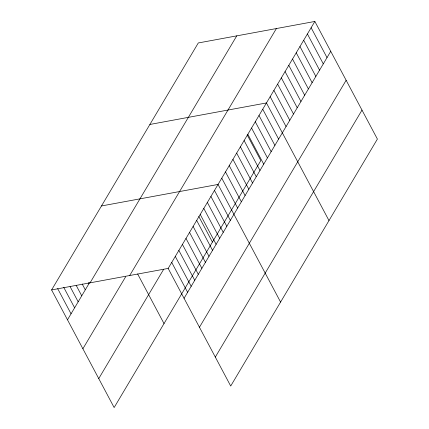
<?xml version="1.0" encoding="UTF-8"?>
<svg xmlns="http://www.w3.org/2000/svg" width="429" height="429" viewBox="0 0 429 429"><rect width="100%" height="100%" fill="white"/><g stroke="black" fill="none" stroke-linecap="round" stroke-linejoin="round"><path stroke-width="0.64" d="M247.211 134.963L260.832 160.58L114.146 407.55L51.603 289.929L198.289 42.959L314.854 21.45L377.397 139.071L230.711 386.041L168.168 268.42L314.854 21.45M67.492 319.809L89.511 282.727M90.069 282.829L236.76 35.859M82.888 348.761L125.633 276.785M129.703 275.52L276.389 28.55M98.75 378.593L163.519 269.546M184.057 298.3L330.743 51.33M199.453 327.252L346.139 80.282M215.315 357.084L362.001 110.114M149.887 124.458L266.447 102.949L328.989 220.57M101.48 205.958L218.045 184.449L280.582 302.07M51.603 289.929L168.168 268.42M311.132 27.719L327.016 57.599M307.411 33.988L323.294 63.867M303.684 40.256L319.573 70.136M299.962 46.525L315.846 76.405M296.235 52.794L312.124 82.674M292.514 59.068L308.403 88.942M288.792 65.337L304.676 95.211M285.065 71.605L300.954 101.48M281.344 77.874L297.227 107.749M277.622 84.143L293.506 114.023M273.895 90.412L289.784 120.292M270.173 96.681L286.057 126.56M262.725 109.218L278.614 139.098M259.003 115.487L274.887 145.367M255.276 121.756L271.166 151.635M251.555 128.03L267.439 157.904M247.833 134.298L263.717 164.173M244.106 140.567L259.995 170.442M240.385 146.836L256.269 176.71M236.658 153.105L252.547 182.985M232.936 159.374L248.825 189.253M229.215 165.642L245.098 195.522M225.488 171.911L241.377 201.791M221.766 178.18L237.65 208.06M214.479 190.449L230.368 220.324M210.918 196.444L226.802 226.324M207.357 202.445L223.241 232.32M203.791 208.44L219.68 238.32M200.23 214.441L216.114 244.316M198.804 216.468L212.425 242.079M196.67 220.436L212.553 250.316M193.104 226.437L208.993 256.311M189.543 232.432L205.427 262.312M185.982 238.433L201.866 268.307M182.416 244.428L198.305 274.308M178.855 250.429L194.739 280.303M175.295 256.424L191.178 286.304M171.729 262.425L187.618 292.299M137.639 273.97L164.017 323.579M88.24 282.647L88.867 283.821M82.186 283.96L85.301 289.816M76.131 285.269L81.741 295.817M70.077 286.583L78.18 301.812M63.712 287.307L74.614 307.813M57.658 288.62L71.053 313.808"/></g></svg>
